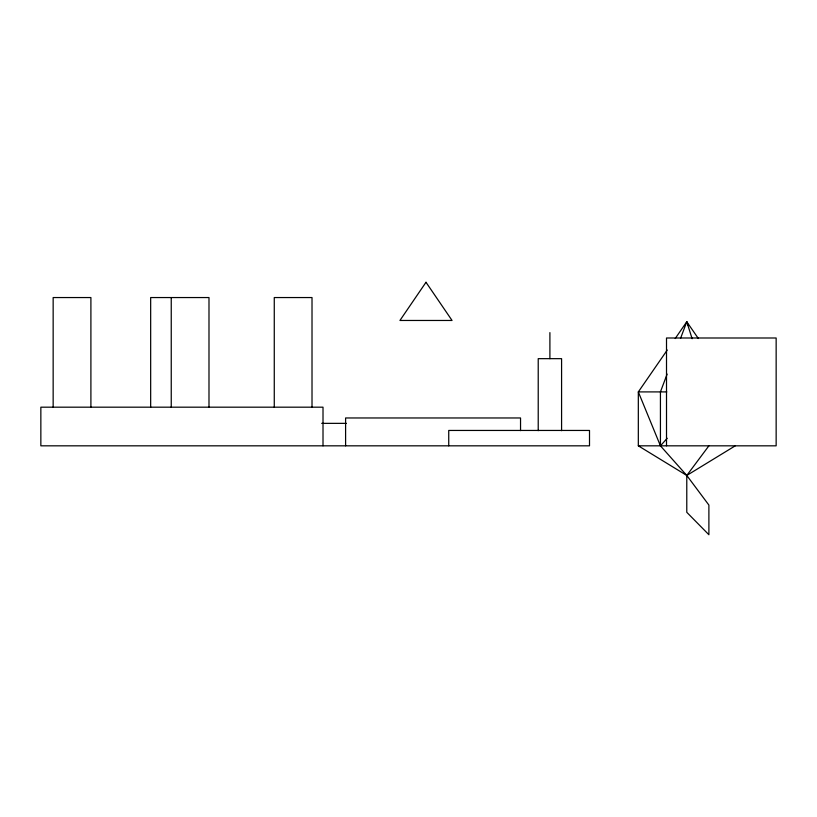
<?xml version="1.0" encoding="UTF-8"?>
<svg xmlns="http://www.w3.org/2000/svg" width="817" height="817" viewBox="0 0 817 817"><rect width="100%" height="100%" fill="white"/><g stroke="black" fill="none" stroke-linecap="round" stroke-linejoin="round"><path stroke-width="1.23" d="M667.132 374.084L660.432 391.905L660.432 445.827L686.78 475.453L708.89 505.069L708.89 534.726L686.78 512.3L686.78 475.453L708.89 445.827M680.53 338.422L686.78 321.775L698.361 338.524M667.254 350.044L638.322 391.905L638.322 445.827L686.78 475.453L735.249 445.827M675.21 338.524L686.78 321.775L688.128 325.35M667.234 438.259L660.432 445.827L638.322 391.905L666.805 391.905M321.704 423.359L346.428 423.359M638.322 445.827L776.15 445.827L776.15 337.993L666.509 337.993L666.509 445.827M686.78 321.775L692.122 338.708M561.585 430.671L561.585 358.663L538.219 358.663L538.219 430.671M549.902 332.601L549.902 358.663M520.541 430.63L520.541 417.967L345.601 417.967L345.601 445.827M448.737 445.827L448.737 430.447L589.506 430.447L589.506 445.827L40.85 445.827L40.85 407.183L323.011 407.183L323.011 445.827M312.012 407.183L312.012 297.551L274.267 297.551L274.267 407.183M208.989 407.183L208.989 297.551L150.665 297.551L150.665 407.183M171.243 297.551L171.243 407.183M90.901 407.183L90.901 297.551L53.156 297.551L53.156 407.183M425.994 282.273L399.932 320.468L452.056 320.468L425.994 282.273"/></g></svg>
